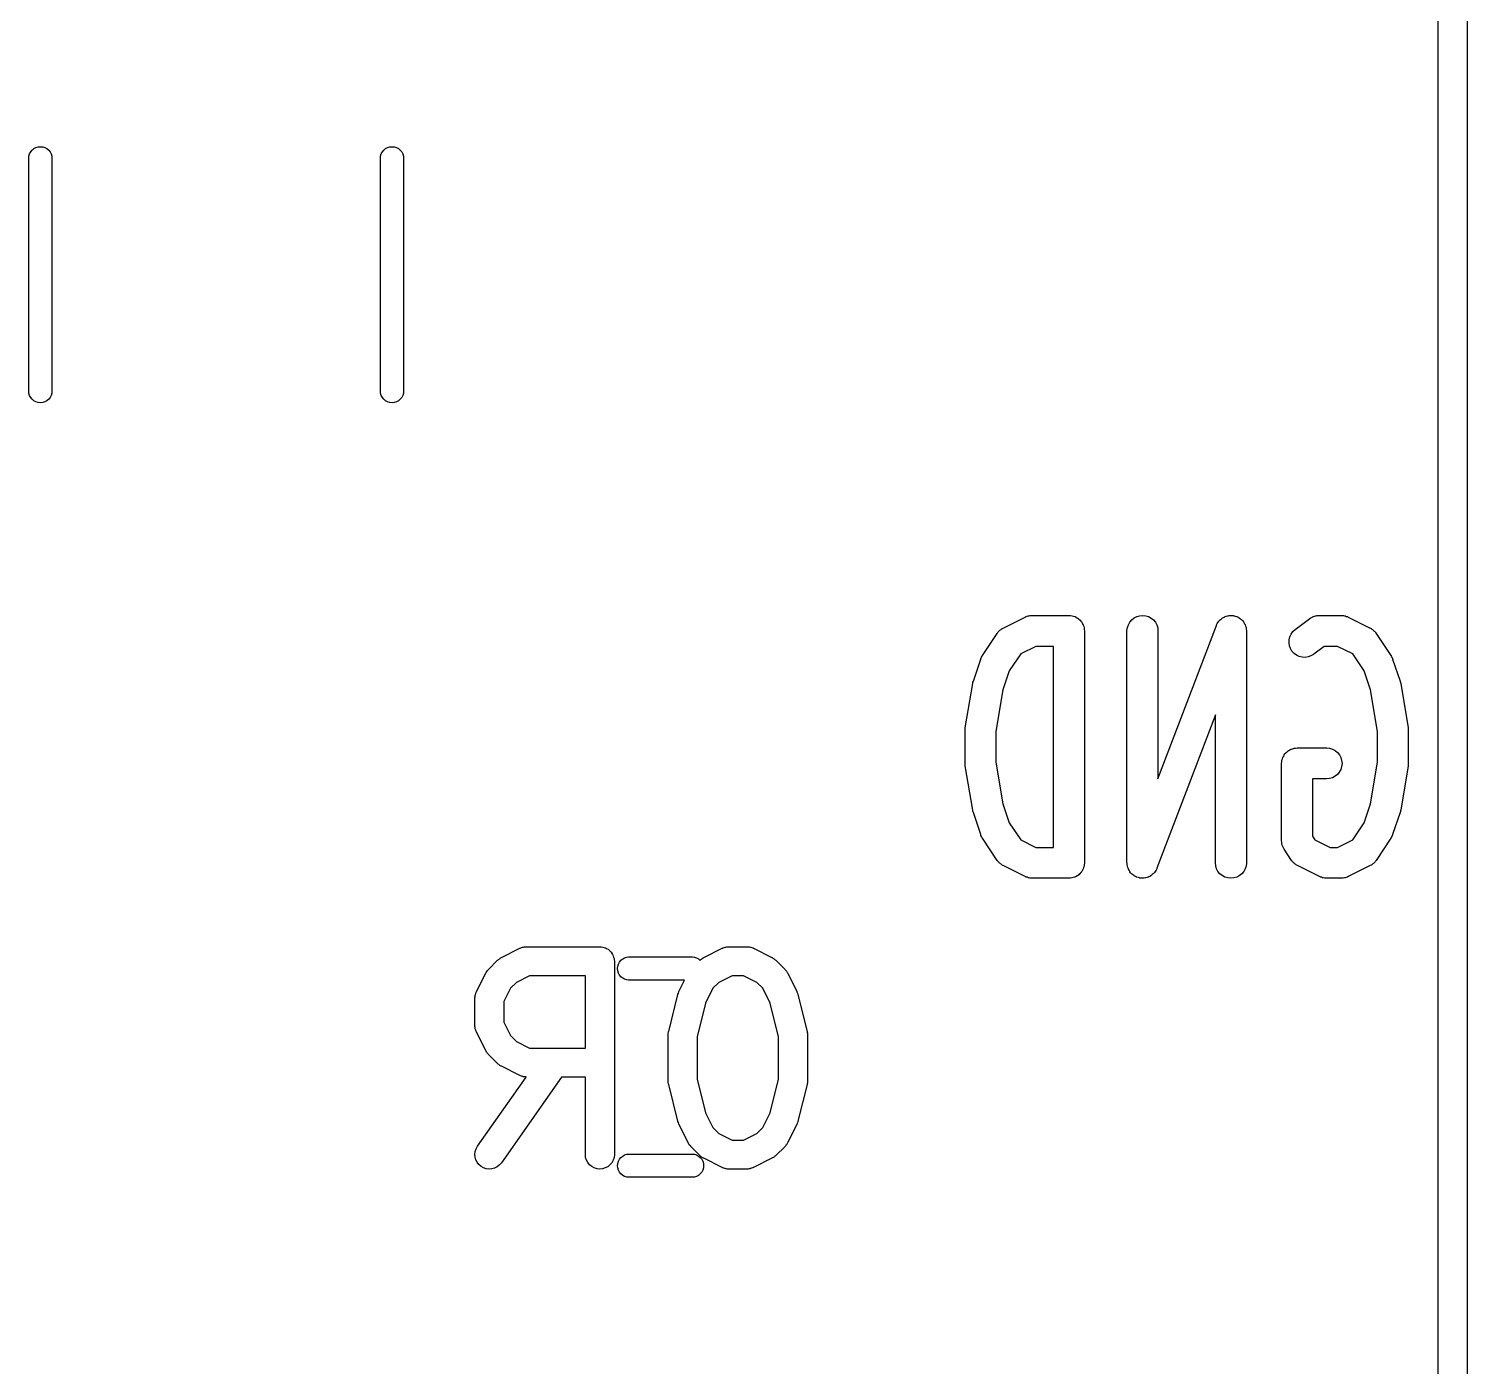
# Model space of a CAD drawing. Extents: x 69 to 230, y -100 to -50.
# Drawn here: x 223.03 to 230.47, y -80.75 to -73.83 of the extents above; entities that cross this region are included whole.
import ezdxf

# ---------------------------------------------------------------- set-up
doc = ezdxf.new("R2010")
doc.units = 0
doc.layers.add('BLACK', color=7, linetype='CONTINUOUS')

msp = doc.modelspace()

# ---------------------------------------------------------------- linework, layer by layer
at = {"layer": 'BLACK', "linetype": 'CONTINUOUS'}
for p, q in [((230.475, -56.7463), (230.475, -92.1537)), ((230.325, -92.1463), (230.325, -68.439)), ((223.047, -74.4553), (223.057, -74.4478)), ((223.057, -74.4478), (223.067, -74.4422)), ((223.067, -74.4422), (223.078, -74.4388)), ((223.078, -74.4388), (223.09, -74.4376)), ((223.09, -74.4376), (223.102, -74.4388)), ((223.102, -74.4388), (223.113, -74.4422)), ((223.113, -74.4422), (223.123, -74.4478)), ((223.123, -74.4478), (223.133, -74.4553)), ((224.867, -74.4553), (224.877, -74.4478)), ((224.877, -74.4478), (224.887, -74.4422)), ((224.887, -74.4422), (224.898, -74.4388)), ((224.898, -74.4388), (224.91, -74.4376)), ((224.91, -74.4376), (224.922, -74.4388)), ((224.922, -74.4388), (224.933, -74.4422)), ((224.933, -74.4422), (224.943, -74.4478)), ((224.943, -74.4478), (224.953, -74.4553)), ((223.03, -74.495), (223.031, -74.4862)), ((223.03, -75.705), (223.03, -74.495)), ((223.031, -74.4862), (223.034, -74.4749)), ((223.034, -74.4749), (223.04, -74.4644)), ((223.04, -74.4644), (223.047, -74.4553)), ((223.133, -74.4553), (223.14, -74.4644)), ((223.14, -74.4644), (223.146, -74.4749)), ((223.146, -74.4749), (223.149, -74.4862)), ((223.149, -74.4862), (223.15, -74.495)), ((223.15, -74.495), (223.15, -75.705)), ((224.85, -74.495), (224.851, -74.4862)), ((224.85, -75.705), (224.85, -74.495)), ((224.851, -74.4862), (224.854, -74.4749)), ((224.854, -74.4749), (224.86, -74.4644)), ((224.86, -74.4644), (224.867, -74.4553)), ((224.953, -74.4553), (224.96, -74.4644)), ((224.96, -74.4644), (224.966, -74.4749)), ((224.966, -74.4749), (224.969, -74.4862)), ((224.969, -74.4862), (224.97, -74.495)), ((224.97, -74.495), (224.97, -75.705)), ((223.031, -75.7138), (223.03, -75.705)), ((223.034, -75.7251), (223.031, -75.7138)), ((223.149, -75.7138), (223.146, -75.7251)), ((223.15, -75.705), (223.149, -75.7138)), ((224.851, -75.7138), (224.85, -75.705)), ((224.854, -75.7251), (224.851, -75.7138)), ((224.969, -75.7138), (224.966, -75.7251)), ((224.97, -75.705), (224.969, -75.7138)), ((223.04, -75.7356), (223.034, -75.7251)), ((223.047, -75.7447), (223.04, -75.7356)), ((223.057, -75.7522), (223.047, -75.7447)), ((223.067, -75.7578), (223.057, -75.7522)), ((223.078, -75.7612), (223.067, -75.7578)), ((223.09, -75.7624), (223.078, -75.7612)), ((223.102, -75.7612), (223.09, -75.7624)), ((223.113, -75.7578), (223.102, -75.7612)), ((223.123, -75.7522), (223.113, -75.7578)), ((223.133, -75.7447), (223.123, -75.7522)), ((223.14, -75.7356), (223.133, -75.7447)), ((223.146, -75.7251), (223.14, -75.7356)), ((224.86, -75.7356), (224.854, -75.7251)), ((224.867, -75.7447), (224.86, -75.7356)), ((224.877, -75.7522), (224.867, -75.7447)), ((224.887, -75.7578), (224.877, -75.7522)), ((224.898, -75.7612), (224.887, -75.7578)), ((224.91, -75.7624), (224.898, -75.7612)), ((224.922, -75.7612), (224.91, -75.7624)), ((224.933, -75.7578), (224.922, -75.7612)), ((224.943, -75.7522), (224.933, -75.7578)), ((224.953, -75.7447), (224.943, -75.7522)), ((224.96, -75.7356), (224.953, -75.7447)), ((224.966, -75.7251), (224.96, -75.7356)), ((228.073, -76.9284), (228.187, -76.8713)), ((228.187, -76.8713), (228.188, -76.8708)), ((228.188, -76.8708), (228.19, -76.87)), ((228.19, -76.87), (228.193, -76.8689)), ((228.193, -76.8689), (228.198, -76.8673)), ((228.198, -76.8673), (228.203, -76.8654)), ((228.203, -76.8654), (228.205, -76.8651)), ((228.205, -76.8651), (228.208, -76.8644)), ((228.208, -76.8644), (228.213, -76.8638)), ((228.213, -76.8638), (228.218, -76.863)), ((228.218, -76.863), (228.221, -76.8631)), ((228.221, -76.8631), (228.223, -76.8629)), ((228.223, -76.8629), (228.414, -76.8629)), ((228.414, -76.8629), (228.414, -76.8629)), ((228.414, -76.8629), (228.414, -76.8629)), ((228.414, -76.8629), (228.415, -76.8629)), ((228.414, -76.8629), (228.414, -76.8629)), ((228.415, -76.8629), (228.422, -76.8637)), ((228.422, -76.8637), (228.43, -76.8645)), ((228.43, -76.8645), (228.43, -76.8646)), ((228.43, -76.8646), (228.43, -76.8646)), ((228.43, -76.8646), (228.437, -76.8669)), ((228.437, -76.8669), (228.445, -76.8691)), ((228.445, -76.8691), (228.445, -76.8692)), ((228.445, -76.8692), (228.445, -76.8693)), ((228.445, -76.8693), (228.452, -76.873)), ((228.452, -76.873), (228.458, -76.8765)), ((228.458, -76.8765), (228.458, -76.8767)), ((228.458, -76.8767), (228.459, -76.8768)), ((228.459, -76.8768), (228.464, -76.8817)), ((228.464, -76.8817), (228.47, -76.8865)), ((228.47, -76.8865), (228.47, -76.8867)), ((228.47, -76.8867), (228.471, -76.8869)), ((228.471, -76.8869), (228.475, -76.8927)), ((228.475, -76.8927), (228.48, -76.8986)), ((228.48, -76.8986), (228.48, -76.8988)), ((228.48, -76.8988), (228.48, -76.8991)), ((228.48, -76.8991), (228.484, -76.9057)), ((228.484, -76.9057), (228.487, -76.9124)), ((228.721, -76.9113), (228.728, -76.8977)), ((228.728, -76.8977), (228.739, -76.8857)), ((228.739, -76.8857), (228.751, -76.8759)), ((228.751, -76.8759), (228.765, -76.8687)), ((228.765, -76.8687), (228.779, -76.8643)), ((228.779, -76.8643), (228.795, -76.8629)), ((228.795, -76.8629), (228.811, -76.8645)), ((228.811, -76.8645), (228.825, -76.8691)), ((228.825, -76.8691), (228.839, -76.8765)), ((228.839, -76.8765), (228.851, -76.8865)), ((228.851, -76.8865), (228.861, -76.8986)), ((228.861, -76.8986), (228.868, -76.9124)), ((229.178, -76.9113), (229.181, -76.9054)), ((229.181, -76.9054), (229.184, -76.8995)), ((229.184, -76.8995), (229.185, -76.8986)), ((229.185, -76.8986), (229.186, -76.8977)), ((229.186, -76.8977), (229.19, -76.8925)), ((229.19, -76.8925), (229.194, -76.8872)), ((229.194, -76.8872), (229.195, -76.8865)), ((229.195, -76.8865), (229.196, -76.8857)), ((229.196, -76.8857), (229.201, -76.8815)), ((229.201, -76.8815), (229.206, -76.8771)), ((229.206, -76.8771), (229.207, -76.8766)), ((229.207, -76.8766), (229.208, -76.8759)), ((229.208, -76.8759), (229.214, -76.8728)), ((229.214, -76.8728), (229.22, -76.8695)), ((229.22, -76.8695), (229.221, -76.8692)), ((229.221, -76.8692), (229.222, -76.8687)), ((229.222, -76.8687), (229.228, -76.8668)), ((229.228, -76.8668), (229.235, -76.8647)), ((229.235, -76.8647), (229.236, -76.8646)), ((229.236, -76.8646), (229.237, -76.8643)), ((229.237, -76.8643), (229.243, -76.8637)), ((229.243, -76.8637), (229.25, -76.8629)), ((229.25, -76.8629), (229.251, -76.863)), ((229.251, -76.863), (229.252, -76.8629)), ((229.252, -76.8629), (229.259, -76.8636)), ((229.259, -76.8636), (229.266, -76.8641)), ((229.266, -76.8641), (229.267, -76.8644)), ((229.267, -76.8644), (229.268, -76.8645)), ((229.268, -76.8645), (229.274, -76.8665)), ((229.274, -76.8665), (229.281, -76.8683)), ((229.281, -76.8683), (229.282, -76.8688)), ((229.282, -76.8688), (229.283, -76.8691)), ((229.283, -76.8691), (229.289, -76.8723)), ((229.289, -76.8723), (229.295, -76.8754)), ((229.295, -76.8754), (229.295, -76.876)), ((229.295, -76.876), (229.296, -76.8765)), ((229.296, -76.8765), (229.302, -76.8808)), ((229.302, -76.8808), (229.307, -76.885)), ((229.307, -76.885), (229.308, -76.8858)), ((229.308, -76.8858), (229.308, -76.8865)), ((229.308, -76.8865), (229.313, -76.8917)), ((229.313, -76.8917), (229.317, -76.8968)), ((229.317, -76.8968), (229.318, -76.8977)), ((229.318, -76.8977), (229.318, -76.8986)), ((229.318, -76.8986), (229.321, -76.9045)), ((229.321, -76.9045), (229.325, -76.9104)), ((229.585, -76.936), (229.661, -76.8789)), ((229.661, -76.8789), (229.662, -76.8782)), ((229.662, -76.8782), (229.663, -76.8773)), ((229.663, -76.8773), (229.664, -76.8762)), ((229.664, -76.8762), (229.67, -76.8734)), ((229.67, -76.8734), (229.675, -76.8703)), ((229.675, -76.8703), (229.677, -76.8697)), ((229.677, -76.8697), (229.678, -76.8689)), ((229.678, -76.8689), (229.684, -76.8671)), ((229.684, -76.8671), (229.69, -76.8651)), ((229.69, -76.8651), (229.692, -76.8649)), ((229.692, -76.8649), (229.693, -76.8644)), ((229.693, -76.8644), (229.699, -76.8638)), ((229.699, -76.8638), (229.705, -76.8629)), ((229.705, -76.8629), (229.707, -76.863)), ((229.707, -76.863), (229.709, -76.8629)), ((229.709, -76.8629), (229.823, -76.8629)), ((229.823, -76.8629), (229.824, -76.8629)), ((229.824, -76.8629), (229.827, -76.8631)), ((229.827, -76.8631), (229.829, -76.8631)), ((229.829, -76.8631), (229.834, -76.864)), ((229.834, -76.864), (229.84, -76.8646)), ((229.84, -76.8646), (229.842, -76.8653)), ((229.842, -76.8653), (229.844, -76.8657)), ((229.844, -76.8657), (229.849, -76.8677)), ((229.849, -76.8677), (229.855, -76.8693)), ((229.855, -76.8693), (229.857, -76.8705)), ((229.857, -76.8705), (229.859, -76.8713)), ((229.859, -76.8713), (229.973, -76.9284)), ((227.966, -77.0699), (228.042, -76.9556)), ((228.042, -76.9556), (228.043, -76.9547)), ((228.043, -76.9547), (228.046, -76.9512)), ((228.046, -76.9512), (228.048, -76.9475)), ((228.048, -76.9475), (228.051, -76.9452)), ((228.051, -76.9452), (228.053, -76.9428)), ((228.053, -76.9428), (228.056, -76.9399)), ((228.056, -76.9399), (228.06, -76.9368)), ((228.06, -76.9368), (228.063, -76.935)), ((228.063, -76.935), (228.065, -76.933)), ((228.065, -76.933), (228.069, -76.9309)), ((228.069, -76.9309), (228.073, -76.9284)), ((228.487, -76.9124), (228.488, -76.9126)), ((228.488, -76.9126), (228.488, -76.9129)), ((228.488, -76.9129), (228.49, -76.9201)), ((228.49, -76.9201), (228.492, -76.9273)), ((228.492, -76.9273), (228.492, -76.9276)), ((228.492, -76.9276), (228.492, -76.9279)), ((228.492, -76.9279), (228.493, -76.9354)), ((228.493, -76.9354), (228.494, -76.9429)), ((228.494, -76.9429), (228.494, -78.1429)), ((228.714, -76.9417), (228.716, -76.9262)), ((228.714, -76.9429), (228.714, -76.9417)), ((228.714, -78.1429), (228.714, -76.9429)), ((228.716, -76.9262), (228.721, -76.9113)), ((228.868, -76.9124), (228.873, -76.9273)), ((228.873, -76.9273), (228.874, -76.9429)), ((228.874, -77.7081), (229.177, -76.9144)), ((228.874, -76.9429), (228.874, -77.7081)), ((229.177, -76.9133), (229.178, -76.9124)), ((229.177, -76.9144), (229.177, -76.9133)), ((229.178, -76.9124), (229.178, -76.9113)), ((229.325, -76.9104), (229.325, -76.9114)), ((229.325, -76.9114), (229.326, -76.9124)), ((229.326, -76.9124), (229.328, -76.9188)), ((229.328, -76.9188), (229.33, -76.9252)), ((229.33, -76.9252), (229.33, -76.9263)), ((229.33, -76.9263), (229.33, -76.9273)), ((229.33, -76.9273), (229.331, -76.934)), ((229.331, -76.934), (229.332, -76.9407)), ((229.332, -76.9407), (229.332, -76.9418)), ((229.332, -76.9418), (229.332, -76.9429)), ((229.332, -76.9429), (229.332, -78.1429)), ((229.553, -76.9884), (229.557, -76.9733)), ((229.557, -76.9733), (229.564, -76.9591)), ((229.564, -76.9591), (229.573, -76.9465)), ((229.573, -76.9465), (229.585, -76.936)), ((229.973, -76.9284), (229.974, -76.929)), ((229.974, -76.929), (229.978, -76.9314)), ((229.978, -76.9314), (229.982, -76.9336)), ((229.982, -76.9336), (229.984, -76.9357)), ((229.984, -76.9357), (229.987, -76.9374)), ((229.987, -76.9374), (229.99, -76.9406)), ((229.99, -76.9406), (229.994, -76.9435)), ((229.994, -76.9435), (229.996, -76.9461)), ((229.996, -76.9461), (229.998, -76.9483)), ((229.998, -76.9483), (230.001, -76.9521)), ((230.001, -76.9521), (230.004, -76.9556)), ((230.004, -76.9556), (230.08, -77.0699)), ((228.242, -77.0229), (228.164, -77.0621)), ((228.334, -77.0229), (228.242, -77.0229)), ((228.334, -78.0629), (228.334, -77.0229)), ((229.553, -77.004), (229.553, -76.9884)), ((229.555, -77.0194), (229.553, -77.004)), ((229.56, -77.0342), (229.555, -77.0194)), ((229.568, -77.0476), (229.56, -77.0342)), ((229.579, -77.0591), (229.568, -77.0476)), ((229.735, -77.0229), (229.681, -77.064)), ((229.804, -77.0229), (229.735, -77.0229)), ((229.883, -77.0621), (229.804, -77.0229)), ((227.919, -77.2033), (227.957, -77.089)), ((227.957, -77.0879), (227.958, -77.0859)), ((227.957, -77.089), (227.957, -77.0879)), ((227.958, -77.0859), (227.959, -77.0837)), ((227.959, -77.0837), (227.961, -77.0788)), ((227.961, -77.0788), (227.964, -77.0738)), ((227.964, -77.0738), (227.965, -77.0719)), ((227.965, -77.0719), (227.966, -77.0699)), ((228.164, -77.0621), (228.105, -77.1497)), ((229.591, -77.0685), (229.579, -77.0591)), ((229.605, -77.0752), (229.591, -77.0685)), ((229.62, -77.0791), (229.605, -77.0752)), ((229.636, -77.0799), (229.62, -77.0791)), ((229.651, -77.0777), (229.636, -77.0799)), ((229.666, -77.0726), (229.651, -77.0777)), ((229.68, -77.0647), (229.666, -77.0726)), ((229.681, -77.064), (229.68, -77.0647)), ((229.941, -77.1497), (229.883, -77.0621)), ((230.08, -77.0699), (230.081, -77.0708)), ((230.081, -77.0708), (230.082, -77.0729)), ((230.082, -77.0729), (230.083, -77.0747)), ((230.083, -77.0747), (230.085, -77.0798)), ((230.085, -77.0798), (230.088, -77.0847)), ((230.088, -77.0847), (230.088, -77.0869)), ((230.088, -77.0869), (230.089, -77.089)), ((230.089, -77.089), (230.128, -77.2033)), ((227.917, -77.2088), (227.919, -77.2033)), ((228.105, -77.1497), (228.072, -77.2479)), ((229.974, -77.2479), (229.941, -77.1497)), ((230.128, -77.2033), (230.128, -77.2043)), ((230.128, -77.2043), (230.129, -77.2099)), ((227.877, -77.444), (227.916, -77.2154)), ((227.916, -77.2143), (227.917, -77.2088)), ((227.916, -77.2154), (227.916, -77.2143)), ((228.072, -77.2479), (228.036, -77.4638)), ((230.01, -77.4638), (229.974, -77.2479)), ((230.129, -77.2099), (230.131, -77.2154)), ((230.131, -77.2154), (230.169, -77.444)), ((229.172, -77.3776), (228.869, -78.1713)), ((229.172, -78.1429), (229.172, -77.3776)), ((227.876, -77.456), (227.877, -77.45)), ((227.876, -77.4571), (227.876, -77.456)), ((227.876, -77.6286), (227.876, -77.4571)), ((227.877, -77.45), (227.877, -77.444)), ((228.036, -77.4638), (228.036, -77.622)), ((230.01, -77.622), (230.01, -77.4638)), ((230.169, -77.444), (230.169, -77.4451)), ((230.169, -77.4451), (230.169, -77.4511)), ((230.169, -77.4511), (230.17, -77.4571)), ((230.17, -77.4571), (230.17, -77.6286)), ((229.533, -77.5776), (229.538, -77.5718)), ((229.538, -77.5716), (229.539, -77.5714)), ((229.538, -77.5718), (229.538, -77.5716)), ((229.539, -77.5714), (229.544, -77.5667)), ((229.544, -77.5667), (229.55, -77.5619)), ((229.55, -77.5618), (229.551, -77.5616)), ((229.55, -77.5619), (229.55, -77.5618)), ((229.551, -77.5616), (229.557, -77.5582)), ((229.557, -77.5582), (229.564, -77.5546)), ((229.564, -77.5545), (229.565, -77.5544)), ((229.564, -77.5546), (229.564, -77.5545)), ((229.565, -77.5544), (229.572, -77.5523)), ((229.572, -77.5523), (229.579, -77.5501)), ((229.579, -77.55), (229.587, -77.5493)), ((229.579, -77.5501), (229.579, -77.55)), ((229.579, -77.5501), (229.579, -77.5501)), ((229.587, -77.5493), (229.594, -77.5486)), ((229.594, -77.5486), (229.747, -77.5486)), ((229.747, -77.5486), (229.748, -77.5486)), ((229.748, -77.5486), (229.763, -77.5503)), ((229.763, -77.5503), (229.778, -77.555)), ((229.778, -77.555), (229.792, -77.5626)), ((229.792, -77.5626), (229.804, -77.5726)), ((229.804, -77.5726), (229.814, -77.5848)), ((227.877, -77.6346), (227.876, -77.6286)), ((227.877, -77.6406), (227.877, -77.6346)), ((227.877, -77.6417), (227.877, -77.6406)), ((227.916, -77.8703), (227.877, -77.6417)), ((228.036, -77.622), (228.072, -77.8378)), ((229.514, -77.6275), (229.515, -77.62)), ((229.514, -77.628), (229.514, -77.6275)), ((229.514, -77.6286), (229.514, -77.628)), ((229.514, -77.628), (229.514, -77.628)), ((229.514, -77.628), (229.514, -77.628)), ((229.514, -78.0286), (229.514, -77.6286)), ((229.515, -77.62), (229.516, -77.6125)), ((229.516, -77.6119), (229.519, -77.6047)), ((229.516, -77.6122), (229.516, -77.6119)), ((229.516, -77.6125), (229.516, -77.6122)), ((229.519, -77.6047), (229.521, -77.5976)), ((229.521, -77.5971), (229.525, -77.5905)), ((229.521, -77.5973), (229.521, -77.5971)), ((229.521, -77.5976), (229.521, -77.5973)), ((229.525, -77.5905), (229.528, -77.5838)), ((229.528, -77.5834), (229.533, -77.5776)), ((229.528, -77.5836), (229.528, -77.5834)), ((229.528, -77.5838), (229.528, -77.5836)), ((229.814, -77.5848), (229.821, -77.5986)), ((229.821, -77.5986), (229.825, -77.6136)), ((229.825, -77.6447), (229.821, -77.6596)), ((229.825, -77.6136), (229.827, -77.6291)), ((229.827, -77.6291), (229.825, -77.6447)), ((229.974, -77.8378), (230.01, -77.622)), ((230.169, -77.6417), (230.131, -77.8703)), ((230.17, -77.6297), (230.169, -77.6357)), ((230.169, -77.6357), (230.169, -77.6417)), ((230.17, -77.6286), (230.17, -77.6297)), ((229.747, -77.7086), (229.674, -77.7086)), ((229.674, -77.7086), (229.674, -78.0043)), ((229.762, -77.707), (229.747, -77.7086)), ((229.777, -77.7025), (229.762, -77.707)), ((229.791, -77.6952), (229.777, -77.7025)), ((229.803, -77.6853), (229.791, -77.6952)), ((229.813, -77.6733), (229.803, -77.6853)), ((229.821, -77.6596), (229.813, -77.6733)), ((227.917, -77.8758), (227.916, -77.8703)), ((228.072, -77.8378), (228.105, -77.936)), ((229.941, -77.936), (229.974, -77.8378)), ((230.13, -77.8714), (230.129, -77.8769)), ((230.131, -77.8703), (230.13, -77.8714)), ((227.918, -77.8814), (227.917, -77.8758)), ((227.919, -77.8824), (227.918, -77.8814)), ((227.957, -77.9967), (227.919, -77.8824)), ((228.105, -77.936), (228.164, -78.0237)), ((229.883, -78.0237), (229.941, -77.936)), ((230.128, -77.8824), (230.089, -77.9967)), ((230.129, -77.8769), (230.128, -77.8824)), ((227.958, -77.9988), (227.957, -77.9967)), ((227.958, -78.001), (227.958, -77.9988)), ((227.961, -78.0059), (227.958, -78.001)), ((227.963, -78.011), (227.961, -78.0059)), ((227.964, -78.0128), (227.963, -78.011)), ((227.965, -78.0149), (227.964, -78.0128)), ((227.966, -78.0158), (227.965, -78.0149)), ((228.042, -78.1301), (227.966, -78.0158)), ((229.674, -78.0043), (229.687, -78.0237)), ((230.08, -78.0158), (230.004, -78.1301)), ((230.081, -78.0138), (230.08, -78.0158)), ((230.082, -78.012), (230.081, -78.0138)), ((230.085, -78.0069), (230.082, -78.012)), ((230.087, -78.002), (230.085, -78.0069)), ((230.088, -77.9999), (230.087, -78.002)), ((230.089, -77.9978), (230.088, -77.9999)), ((230.089, -77.9967), (230.089, -77.9978)), ((228.164, -78.0237), (228.242, -78.0629)), ((228.242, -78.0629), (228.334, -78.0629)), ((229.515, -78.0358), (229.514, -78.0286)), ((229.516, -78.0431), (229.515, -78.0358)), ((229.516, -78.0436), (229.516, -78.0431)), ((229.516, -78.0441), (229.516, -78.0436)), ((229.518, -78.0511), (229.516, -78.0441)), ((229.52, -78.0581), (229.518, -78.0511)), ((229.52, -78.0586), (229.52, -78.0581)), ((229.521, -78.0591), (229.52, -78.0586)), ((229.524, -78.0655), (229.521, -78.0591)), ((229.527, -78.072), (229.524, -78.0655)), ((229.528, -78.0728), (229.527, -78.072)), ((229.528, -78.0729), (229.528, -78.0728)), ((229.528, -78.0728), (229.528, -78.0728)), ((229.528, -78.0728), (229.528, -78.0728)), ((229.566, -78.1301), (229.528, -78.0729)), ((229.687, -78.0237), (229.766, -78.0629)), ((229.766, -78.0629), (229.804, -78.0629)), ((229.804, -78.0629), (229.883, -78.0237)), ((228.045, -78.1336), (228.042, -78.1301)), ((228.048, -78.1374), (228.045, -78.1336)), ((228.05, -78.1397), (228.048, -78.1374)), ((228.052, -78.1422), (228.05, -78.1397)), ((228.056, -78.1451), (228.052, -78.1422)), ((228.059, -78.1483), (228.056, -78.1451)), ((228.062, -78.15), (228.059, -78.1483)), ((228.064, -78.1521), (228.062, -78.15)), ((228.068, -78.1543), (228.064, -78.1521)), ((228.072, -78.1568), (228.068, -78.1543)), ((228.073, -78.1573), (228.072, -78.1568)), ((228.187, -78.2144), (228.073, -78.1573)), ((228.489, -78.1667), (228.487, -78.1739)), ((228.492, -78.1595), (228.489, -78.1667)), ((228.493, -78.1515), (228.492, -78.1589)), ((228.492, -78.1589), (228.492, -78.1592)), ((228.492, -78.1592), (228.492, -78.1595)), ((228.494, -78.144), (228.493, -78.1515)), ((228.494, -78.1429), (228.494, -78.1434)), ((228.494, -78.1434), (228.494, -78.1434)), ((228.494, -78.1434), (228.494, -78.1434)), ((228.494, -78.1434), (228.494, -78.144)), ((228.715, -78.1439), (228.714, -78.1429)), ((228.715, -78.145), (228.715, -78.1439)), ((228.715, -78.1517), (228.715, -78.145)), ((228.716, -78.1584), (228.715, -78.1517)), ((228.716, -78.1594), (228.716, -78.1584)), ((228.716, -78.1605), (228.716, -78.1594)), ((228.719, -78.1669), (228.716, -78.1605)), ((228.721, -78.1733), (228.719, -78.1669)), ((228.869, -78.1724), (228.868, -78.1733)), ((228.869, -78.1713), (228.869, -78.1724)), ((229.173, -78.1584), (229.172, -78.1429)), ((229.178, -78.1733), (229.173, -78.1584)), ((229.33, -78.1595), (229.325, -78.1744)), ((229.332, -78.144), (229.33, -78.1595)), ((229.332, -78.1429), (229.332, -78.144)), ((229.569, -78.1336), (229.566, -78.1301)), ((229.571, -78.1374), (229.569, -78.1336)), ((229.574, -78.1397), (229.571, -78.1374)), ((229.576, -78.1422), (229.574, -78.1397)), ((229.579, -78.1451), (229.576, -78.1422)), ((229.583, -78.1483), (229.579, -78.1451)), ((229.585, -78.15), (229.583, -78.1483)), ((229.588, -78.1521), (229.585, -78.15)), ((229.592, -78.1543), (229.588, -78.1521)), ((229.596, -78.1568), (229.592, -78.1543)), ((229.597, -78.1573), (229.596, -78.1568)), ((229.711, -78.2144), (229.597, -78.1573)), ((229.973, -78.1573), (229.859, -78.2144)), ((229.977, -78.1548), (229.973, -78.1573)), ((229.981, -78.1527), (229.977, -78.1548)), ((229.984, -78.1507), (229.981, -78.1527)), ((229.986, -78.149), (229.984, -78.1507)), ((229.99, -78.1458), (229.986, -78.149)), ((229.993, -78.143), (229.99, -78.1458)), ((229.995, -78.1405), (229.993, -78.143)), ((229.998, -78.1382), (229.995, -78.1405)), ((230, -78.1345), (229.998, -78.1382)), ((230.003, -78.131), (230, -78.1345)), ((230.004, -78.1301), (230.003, -78.131)), ((228.189, -78.2153), (228.187, -78.2144)), ((228.192, -78.2164), (228.189, -78.2153)), ((228.197, -78.218), (228.192, -78.2164)), ((228.202, -78.22), (228.197, -78.218)), ((228.204, -78.2204), (228.202, -78.22)), ((228.206, -78.2211), (228.204, -78.2204)), ((228.212, -78.2217), (228.206, -78.2211)), ((228.217, -78.2226), (228.212, -78.2217)), ((228.22, -78.2226), (228.217, -78.2226)), ((228.222, -78.2228), (228.22, -78.2226)), ((228.223, -78.2229), (228.222, -78.2228)), ((228.414, -78.2229), (228.223, -78.2229)), ((228.421, -78.2221), (228.414, -78.2229)), ((228.429, -78.2214), (228.421, -78.2221)), ((228.436, -78.2192), (228.429, -78.2213)), ((228.429, -78.2213), (228.429, -78.2214)), ((228.429, -78.2214), (228.429, -78.2214)), ((228.443, -78.217), (228.436, -78.2192)), ((228.444, -78.2169), (228.443, -78.217)), ((228.451, -78.2133), (228.444, -78.2168)), ((228.444, -78.2168), (228.444, -78.2169)), ((228.457, -78.2098), (228.451, -78.2133)), ((228.458, -78.2096), (228.457, -78.2098)), ((228.464, -78.2047), (228.458, -78.2095)), ((228.458, -78.2095), (228.458, -78.2096)), ((228.469, -78.2), (228.464, -78.2047)), ((228.47, -78.1998), (228.469, -78.2)), ((228.475, -78.1938), (228.47, -78.1996)), ((228.47, -78.1996), (228.47, -78.1998)), ((228.48, -78.1881), (228.475, -78.1938)), ((228.483, -78.181), (228.48, -78.1876)), ((228.48, -78.1876), (228.48, -78.1878)), ((228.48, -78.1878), (228.48, -78.1881)), ((228.487, -78.1744), (228.483, -78.181)), ((228.487, -78.1739), (228.487, -78.1741)), ((228.487, -78.1741), (228.487, -78.1744)), ((228.721, -78.1743), (228.721, -78.1733)), ((228.721, -78.1753), (228.721, -78.1743)), ((228.725, -78.1812), (228.721, -78.1753)), ((228.728, -78.1871), (228.725, -78.1812)), ((228.729, -78.188), (228.728, -78.1871)), ((228.729, -78.1889), (228.729, -78.188)), ((228.733, -78.194), (228.729, -78.1889)), ((228.738, -78.1992), (228.733, -78.194)), ((228.739, -78.1999), (228.738, -78.1992)), ((228.739, -78.2007), (228.739, -78.1999)), ((228.745, -78.2049), (228.739, -78.2007)), ((228.75, -78.2092), (228.745, -78.2049)), ((228.751, -78.2097), (228.75, -78.2092)), ((228.752, -78.2104), (228.751, -78.2097)), ((228.758, -78.2134), (228.752, -78.2104)), ((228.763, -78.2166), (228.758, -78.2134)), ((228.765, -78.2169), (228.763, -78.2166)), ((228.765, -78.2174), (228.765, -78.2169)), ((228.772, -78.2192), (228.765, -78.2174)), ((228.778, -78.2212), (228.772, -78.2192)), ((228.779, -78.2213), (228.778, -78.2212)), ((228.781, -78.2216), (228.779, -78.2213)), ((228.787, -78.2222), (228.781, -78.2216)), ((228.794, -78.2229), (228.787, -78.2222)), ((228.795, -78.2228), (228.794, -78.2229)), ((228.796, -78.2228), (228.795, -78.2228)), ((228.803, -78.222), (228.796, -78.2228)), ((228.809, -78.2214), (228.803, -78.222)), ((228.811, -78.2211), (228.809, -78.2214)), ((228.812, -78.221), (228.811, -78.2211)), ((228.818, -78.2189), (228.812, -78.221)), ((228.824, -78.217), (228.818, -78.2189)), ((228.825, -78.2165), (228.824, -78.217)), ((228.826, -78.2162), (228.825, -78.2165)), ((228.832, -78.2129), (228.826, -78.2162)), ((228.838, -78.2098), (228.832, -78.2129)), ((228.839, -78.2091), (228.838, -78.2098)), ((228.84, -78.2086), (228.839, -78.2091)), ((228.845, -78.2042), (228.84, -78.2086)), ((228.85, -78.2), (228.845, -78.2042)), ((228.851, -78.1992), (228.85, -78.2)), ((228.852, -78.1985), (228.851, -78.1992)), ((228.856, -78.1932), (228.852, -78.1985)), ((228.86, -78.1881), (228.856, -78.1932)), ((228.861, -78.1871), (228.86, -78.1881)), ((228.862, -78.1863), (228.861, -78.1871)), ((228.865, -78.1803), (228.862, -78.1863)), ((228.868, -78.1744), (228.865, -78.1803)), ((228.868, -78.1733), (228.868, -78.1744)), ((229.185, -78.1871), (229.178, -78.1733)), ((229.195, -78.1992), (229.185, -78.1871)), ((229.207, -78.2092), (229.195, -78.1992)), ((229.221, -78.2166), (229.207, -78.2092)), ((229.236, -78.2212), (229.221, -78.2166)), ((229.251, -78.2229), (229.236, -78.2212)), ((229.267, -78.2214), (229.251, -78.2229)), ((229.282, -78.217), (229.267, -78.2214)), ((229.295, -78.2098), (229.282, -78.217)), ((229.308, -78.2), (229.295, -78.2098)), ((229.318, -78.1881), (229.308, -78.2)), ((229.325, -78.1744), (229.318, -78.1881)), ((229.713, -78.2153), (229.711, -78.2144)), ((229.715, -78.2164), (229.713, -78.2153)), ((229.721, -78.218), (229.715, -78.2164)), ((229.726, -78.22), (229.721, -78.218)), ((229.728, -78.2204), (229.726, -78.22)), ((229.73, -78.2211), (229.728, -78.2204)), ((229.736, -78.2217), (229.73, -78.2211)), ((229.741, -78.2226), (229.736, -78.2217)), ((229.743, -78.2226), (229.741, -78.2226)), ((229.746, -78.2228), (229.743, -78.2226)), ((229.747, -78.2229), (229.746, -78.2228)), ((229.823, -78.2229), (229.747, -78.2229)), ((229.825, -78.2226), (229.823, -78.2229)), ((229.828, -78.2227), (229.825, -78.2226)), ((229.833, -78.2219), (229.828, -78.2227)), ((229.839, -78.2213), (229.833, -78.2219)), ((229.841, -78.2207), (229.839, -78.2213)), ((229.843, -78.2203), (229.841, -78.2207)), ((229.848, -78.2184), (229.843, -78.2203)), ((229.854, -78.2168), (229.848, -78.2184)), ((229.856, -78.2157), (229.854, -78.2168)), ((229.858, -78.2149), (229.856, -78.2157)), ((229.859, -78.2144), (229.858, -78.2149)), ((225.476, -78.6329), (225.571, -78.5853)), ((225.571, -78.5853), (225.572, -78.5848)), ((225.572, -78.5848), (225.574, -78.5841)), ((225.574, -78.5841), (225.576, -78.583)), ((225.576, -78.583), (225.581, -78.5816)), ((225.581, -78.5816), (225.586, -78.5798)), ((225.586, -78.5798), (225.588, -78.5794)), ((225.588, -78.5794), (225.59, -78.5788)), ((225.59, -78.5788), (225.595, -78.5783)), ((225.595, -78.5783), (225.6, -78.5775)), ((225.6, -78.5775), (225.603, -78.5776)), ((225.603, -78.5776), (225.605, -78.5774)), ((225.605, -78.5774), (225.986, -78.5774)), ((225.986, -78.5774), (225.986, -78.5774)), ((225.986, -78.5774), (225.986, -78.5774)), ((225.986, -78.5774), (225.987, -78.5774)), ((225.986, -78.5774), (225.986, -78.5774)), ((225.987, -78.5774), (225.994, -78.5782)), ((225.994, -78.5782), (226.001, -78.5789)), ((226.001, -78.5789), (226.001, -78.579)), ((226.001, -78.579), (226.001, -78.579)), ((226.001, -78.579), (226.008, -78.5811)), ((226.008, -78.5811), (226.015, -78.5832)), ((226.015, -78.5832), (226.015, -78.5834)), ((226.015, -78.5834), (226.015, -78.5834)), ((226.015, -78.5834), (226.021, -78.5869)), ((226.021, -78.5869), (226.028, -78.5902)), ((226.028, -78.5902), (226.028, -78.5904)), ((226.028, -78.5904), (226.028, -78.5905)), ((226.028, -78.5905), (226.034, -78.595)), ((226.034, -78.595), (226.039, -78.5995)), ((226.039, -78.5995), (226.039, -78.5997)), ((226.039, -78.5997), (226.039, -78.5999)), ((226.039, -78.5999), (226.044, -78.6054)), ((226.044, -78.6054), (226.048, -78.6109)), ((226.048, -78.6109), (226.048, -78.6111)), ((226.048, -78.6111), (226.048, -78.6113)), ((226.048, -78.6113), (226.052, -78.6176)), ((226.052, -78.6176), (226.055, -78.6238)), ((226.524, -78.6329), (226.619, -78.5853)), ((226.619, -78.5853), (226.62, -78.5848)), ((226.62, -78.5848), (226.622, -78.5841)), ((226.622, -78.5841), (226.624, -78.583)), ((226.624, -78.583), (226.629, -78.5816)), ((226.629, -78.5816), (226.634, -78.5798)), ((226.634, -78.5798), (226.636, -78.5794)), ((226.636, -78.5794), (226.638, -78.5788)), ((226.638, -78.5788), (226.643, -78.5783)), ((226.643, -78.5783), (226.648, -78.5775)), ((226.648, -78.5775), (226.65, -78.5776)), ((226.65, -78.5776), (226.652, -78.5774)), ((226.652, -78.5774), (226.748, -78.5774)), ((226.748, -78.5774), (226.749, -78.5774)), ((226.749, -78.5774), (226.751, -78.5776)), ((226.751, -78.5776), (226.753, -78.5776)), ((226.753, -78.5776), (226.758, -78.5784)), ((226.758, -78.5784), (226.763, -78.579)), ((226.763, -78.579), (226.765, -78.5797)), ((226.765, -78.5797), (226.767, -78.5801)), ((226.767, -78.5801), (226.772, -78.5819)), ((226.772, -78.5819), (226.777, -78.5834)), ((226.777, -78.5834), (226.779, -78.5845)), ((226.779, -78.5845), (226.781, -78.5853)), ((226.781, -78.5853), (226.876, -78.6329)), ((225.409, -78.6946), (225.456, -78.647)), ((225.456, -78.647), (225.457, -78.6462)), ((225.457, -78.6462), (225.461, -78.6436)), ((225.461, -78.6436), (225.464, -78.6407)), ((225.464, -78.6407), (225.466, -78.639)), ((225.466, -78.639), (225.469, -78.6371)), ((225.469, -78.6371), (225.472, -78.6352)), ((225.472, -78.6352), (225.476, -78.6329)), ((226.055, -78.6238), (226.055, -78.6241)), ((226.055, -78.6241), (226.055, -78.6243)), ((226.055, -78.6243), (226.057, -78.6311)), ((226.057, -78.6311), (226.059, -78.6378)), ((226.059, -78.6378), (226.059, -78.6381)), ((226.059, -78.6381), (226.059, -78.6383)), ((226.059, -78.6383), (226.06, -78.6453)), ((226.06, -78.6453), (226.061, -78.6524)), ((226.061, -78.6524), (226.061, -79.6524)), ((226.077, -78.69), (226.078, -78.6782)), ((226.078, -78.7018), (226.077, -78.69)), ((226.078, -78.6782), (226.082, -78.6669)), ((226.082, -78.6669), (226.087, -78.6565)), ((226.087, -78.6565), (226.095, -78.6474)), ((226.095, -78.6474), (226.104, -78.6399)), ((226.104, -78.6399), (226.114, -78.6343)), ((226.114, -78.6343), (226.125, -78.6309)), ((226.125, -78.6309), (226.134, -78.63)), ((226.134, -78.63), (226.466, -78.63)), ((226.466, -78.63), (226.475, -78.6309)), ((226.475, -78.6309), (226.486, -78.6343)), ((226.486, -78.6343), (226.496, -78.6399)), ((226.496, -78.6399), (226.504, -78.6466)), ((226.504, -78.6466), (226.505, -78.6462)), ((226.505, -78.6462), (226.508, -78.6436)), ((226.508, -78.6436), (226.511, -78.6407)), ((226.511, -78.6407), (226.514, -78.639)), ((226.514, -78.639), (226.516, -78.6371)), ((226.516, -78.6371), (226.52, -78.6352)), ((226.52, -78.6352), (226.524, -78.6329)), ((226.876, -78.6329), (226.877, -78.6334)), ((226.877, -78.6334), (226.881, -78.6357)), ((226.881, -78.6357), (226.885, -78.6377)), ((226.885, -78.6377), (226.887, -78.6397)), ((226.887, -78.6397), (226.89, -78.6414)), ((226.89, -78.6414), (226.893, -78.6443)), ((226.893, -78.6443), (226.896, -78.647)), ((226.896, -78.647), (226.944, -78.6946)), ((225.347, -78.8093), (225.395, -78.7141)), ((225.395, -78.7131), (225.398, -78.7096)), ((225.395, -78.7141), (225.395, -78.7131)), ((225.398, -78.7096), (225.4, -78.7059)), ((225.4, -78.7059), (225.402, -78.7035)), ((225.402, -78.7035), (225.403, -78.7009)), ((225.403, -78.7009), (225.406, -78.6978)), ((225.406, -78.6978), (225.409, -78.6946)), ((225.554, -78.7616), (225.524, -78.792)), ((225.622, -78.7274), (225.554, -78.7616)), ((225.911, -78.7274), (225.622, -78.7274)), ((225.911, -79.1012), (225.911, -78.7274)), ((226.082, -78.7131), (226.078, -78.7018)), ((226.087, -78.7235), (226.082, -78.7131)), ((226.095, -78.7326), (226.087, -78.7235)), ((226.104, -78.7401), (226.095, -78.7326)), ((226.114, -78.7457), (226.104, -78.7401)), ((226.125, -78.7491), (226.114, -78.7457)), ((226.134, -78.75), (226.125, -78.7491)), ((226.424, -78.75), (226.134, -78.75)), ((226.395, -78.8093), (226.424, -78.75)), ((226.602, -78.7616), (226.571, -78.792)), ((226.67, -78.7274), (226.602, -78.7616)), ((226.73, -78.7274), (226.67, -78.7274)), ((226.798, -78.7616), (226.73, -78.7274)), ((226.829, -78.792), (226.798, -78.7616)), ((226.944, -78.6946), (226.944, -78.6953)), ((226.944, -78.6953), (226.947, -78.6986)), ((226.947, -78.6986), (226.95, -78.7017)), ((226.95, -78.7017), (226.951, -78.7043)), ((226.951, -78.7043), (226.953, -78.7068)), ((226.953, -78.7068), (226.955, -78.7105)), ((226.955, -78.7105), (226.958, -78.7141)), ((226.958, -78.7141), (227.005, -78.8093)), ((225.339, -78.8374), (225.34, -78.8324)), ((225.34, -78.8396), (225.339, -78.8374)), ((225.339, -78.8418), (225.34, -78.8396)), ((225.339, -78.8429), (225.339, -78.8418)), ((225.34, -78.8324), (225.341, -78.8273)), ((225.341, -78.8273), (225.342, -78.8252)), ((225.342, -78.823), (225.344, -78.8182)), ((225.342, -78.8252), (225.342, -78.823)), ((225.344, -78.8182), (225.345, -78.8133)), ((225.345, -78.8133), (225.346, -78.8114)), ((225.346, -78.8114), (225.347, -78.8093)), ((225.524, -78.792), (225.489, -78.8606)), ((226.342, -79.0151), (226.389, -78.8247)), ((226.389, -78.8237), (226.39, -78.8233)), ((226.389, -78.8247), (226.389, -78.8237)), ((226.39, -78.823), (226.392, -78.8165)), ((226.39, -78.8233), (226.39, -78.823)), ((226.392, -78.8165), (226.395, -78.8099)), ((226.395, -78.8096), (226.395, -78.8093)), ((226.395, -78.8099), (226.395, -78.8096)), ((226.571, -78.792), (226.533, -78.869)), ((226.867, -78.869), (226.829, -78.792)), ((227.005, -78.8093), (227.006, -78.8103)), ((227.006, -78.8103), (227.006, -78.8106)), ((227.006, -78.8106), (227.006, -78.8109)), ((227.006, -78.8109), (227.008, -78.8175)), ((227.008, -78.8175), (227.011, -78.824)), ((227.011, -78.824), (227.011, -78.8243)), ((227.011, -78.8243), (227.011, -78.8247)), ((227.011, -78.8247), (227.058, -79.0151)), ((225.339, -78.9857), (225.339, -78.8429)), ((225.489, -78.8606), (225.489, -78.968)), ((226.533, -78.869), (226.489, -79.0426)), ((226.911, -79.0426), (226.867, -78.869)), ((225.339, -78.9879), (225.339, -78.9857)), ((225.339, -78.9901), (225.339, -78.9879)), ((225.34, -78.9952), (225.339, -78.9901)), ((225.489, -78.968), (225.524, -79.0365)), ((225.341, -79.0003), (225.34, -78.9952)), ((225.341, -79.0024), (225.341, -79.0003)), ((225.342, -79.0046), (225.341, -79.0024)), ((225.343, -79.0094), (225.342, -79.0046)), ((225.345, -79.0143), (225.343, -79.0094)), ((225.346, -79.0162), (225.345, -79.0143)), ((225.347, -79.0183), (225.346, -79.0162)), ((225.347, -79.0193), (225.347, -79.0183)), ((225.395, -79.1145), (225.347, -79.0193)), ((225.524, -79.0365), (225.554, -79.0669)), ((226.339, -79.0296), (226.34, -79.0237)), ((226.339, -79.031), (226.339, -79.0296)), ((226.339, -79.0323), (226.339, -79.031)), ((226.339, -79.0333), (226.339, -79.0323)), ((226.339, -79.2714), (226.339, -79.0333)), ((226.34, -79.0237), (226.341, -79.0177)), ((226.341, -79.0165), (226.342, -79.0151)), ((226.341, -79.0177), (226.341, -79.0165)), ((226.489, -79.0426), (226.489, -79.2622)), ((226.911, -79.2622), (226.911, -79.0426)), ((227.058, -79.0151), (227.059, -79.0162)), ((227.059, -79.0162), (227.059, -79.0175)), ((227.059, -79.0175), (227.059, -79.0188)), ((227.059, -79.0188), (227.06, -79.0247)), ((227.06, -79.0247), (227.061, -79.0307)), ((227.061, -79.0307), (227.061, -79.032)), ((227.061, -79.032), (227.061, -79.0333)), ((227.061, -79.0333), (227.061, -79.2714)), ((225.397, -79.1181), (225.395, -79.1145)), ((225.399, -79.1218), (225.397, -79.1181)), ((225.401, -79.1242), (225.399, -79.1218)), ((225.403, -79.1269), (225.401, -79.1242)), ((225.406, -79.1299), (225.403, -79.1269)), ((225.408, -79.1332), (225.406, -79.1299)), ((225.409, -79.134), (225.408, -79.1332)), ((225.456, -79.1816), (225.409, -79.134)), ((225.554, -79.0669), (225.622, -79.1012)), ((225.622, -79.1012), (225.911, -79.1012)), ((225.46, -79.1843), (225.456, -79.1816)), ((225.463, -79.1872), (225.46, -79.1843)), ((225.465, -79.1889), (225.463, -79.1872)), ((225.468, -79.1909), (225.465, -79.1889)), ((225.472, -79.1929), (225.468, -79.1909)), ((225.475, -79.1952), (225.472, -79.1929)), ((225.476, -79.1957), (225.475, -79.1952)), ((225.571, -79.2433), (225.476, -79.1957)), ((225.353, -79.6094), (225.604, -79.2512)), ((225.787, -79.2512), (225.476, -79.6954)), ((225.573, -79.2441), (225.571, -79.2433)), ((225.575, -79.2451), (225.573, -79.2441)), ((225.58, -79.2467), (225.575, -79.2451)), ((225.585, -79.2485), (225.58, -79.2467)), ((225.587, -79.2489), (225.585, -79.2485)), ((225.589, -79.2496), (225.587, -79.2489)), ((225.594, -79.2501), (225.589, -79.2496)), ((225.599, -79.251), (225.594, -79.2501)), ((225.602, -79.2509), (225.599, -79.251)), ((225.604, -79.2512), (225.602, -79.2509)), ((225.911, -79.2512), (225.787, -79.2512)), ((225.911, -79.6524), (225.911, -79.2512)), ((226.339, -79.2728), (226.339, -79.2714)), ((226.339, -79.2741), (226.339, -79.2728)), ((226.34, -79.28), (226.339, -79.2741)), ((226.341, -79.286), (226.34, -79.28)), ((226.341, -79.2873), (226.341, -79.286)), ((226.341, -79.2886), (226.341, -79.2873)), ((226.342, -79.2896), (226.341, -79.2886)), ((226.489, -79.2622), (226.533, -79.4357)), ((226.867, -79.4357), (226.911, -79.2622)), ((227.059, -79.2883), (227.058, -79.2896)), ((227.06, -79.2811), (227.059, -79.287)), ((227.059, -79.287), (227.059, -79.2883)), ((227.061, -79.2751), (227.06, -79.2811)), ((227.061, -79.2714), (227.061, -79.2725)), ((227.061, -79.2725), (227.061, -79.2738)), ((227.061, -79.2738), (227.061, -79.2751)), ((226.389, -79.4801), (226.342, -79.2896)), ((227.058, -79.2896), (227.011, -79.4801)), ((226.533, -79.4357), (226.571, -79.5127)), ((226.829, -79.5127), (226.867, -79.4357)), ((226.389, -79.4804), (226.389, -79.4801)), ((226.389, -79.4808), (226.389, -79.4804)), ((226.392, -79.4873), (226.389, -79.4808)), ((226.394, -79.4939), (226.392, -79.4873)), ((226.394, -79.4942), (226.394, -79.4939)), ((226.394, -79.4945), (226.394, -79.4942)), ((226.395, -79.4954), (226.394, -79.4945)), ((226.442, -79.5907), (226.395, -79.4954)), ((227.005, -79.4954), (226.958, -79.5907)), ((227.008, -79.4883), (227.005, -79.4948)), ((227.005, -79.4948), (227.005, -79.4951)), ((227.005, -79.4951), (227.005, -79.4954)), ((227.01, -79.4818), (227.008, -79.4883)), ((227.011, -79.4811), (227.01, -79.4814)), ((227.01, -79.4814), (227.01, -79.4818)), ((227.011, -79.4801), (227.011, -79.4811)), ((226.571, -79.5127), (226.602, -79.5431)), ((226.602, -79.5431), (226.67, -79.5774)), ((226.67, -79.5774), (226.73, -79.5774)), ((226.73, -79.5774), (226.798, -79.5431)), ((226.798, -79.5431), (226.829, -79.5127)), ((225.339, -79.6506), (225.341, -79.636)), ((225.34, -79.6652), (225.339, -79.6506)), ((225.341, -79.636), (225.346, -79.6221)), ((225.346, -79.6221), (225.353, -79.6094)), ((225.912, -79.6669), (225.911, -79.6524)), ((226.061, -79.6534), (226.059, -79.668)), ((226.061, -79.6524), (226.061, -79.6534)), ((226.095, -79.6674), (226.104, -79.6599)), ((226.104, -79.6599), (226.114, -79.6543)), ((226.114, -79.6543), (226.125, -79.6509)), ((226.125, -79.6509), (226.134, -79.65)), ((226.134, -79.65), (226.466, -79.65)), ((226.445, -79.5943), (226.442, -79.5907)), ((226.447, -79.598), (226.445, -79.5943)), ((226.449, -79.6004), (226.447, -79.598)), ((226.45, -79.6031), (226.449, -79.6004)), ((226.453, -79.6061), (226.45, -79.6031)), ((226.456, -79.6094), (226.453, -79.6061)), ((226.456, -79.6102), (226.456, -79.6094)), ((226.504, -79.6578), (226.456, -79.6102)), ((226.466, -79.65), (226.475, -79.6509)), ((226.475, -79.6509), (226.486, -79.6543)), ((226.486, -79.6543), (226.496, -79.6599)), ((226.496, -79.6599), (226.505, -79.6674)), ((226.507, -79.6605), (226.504, -79.6578)), ((226.51, -79.6634), (226.507, -79.6605)), ((226.892, -79.6612), (226.889, -79.6641)), ((226.895, -79.6585), (226.892, -79.6612)), ((226.896, -79.6578), (226.895, -79.6585)), ((226.944, -79.6102), (226.896, -79.6578)), ((226.946, -79.6069), (226.944, -79.6102)), ((226.949, -79.6039), (226.946, -79.6069)), ((226.951, -79.6013), (226.949, -79.6039)), ((226.953, -79.5989), (226.951, -79.6013)), ((226.955, -79.5952), (226.953, -79.5989)), ((226.957, -79.5916), (226.955, -79.5952)), ((226.958, -79.5907), (226.957, -79.5916)), ((225.344, -79.6793), (225.34, -79.6652)), ((225.351, -79.6924), (225.344, -79.6793)), ((225.36, -79.7039), (225.351, -79.6924)), ((225.371, -79.7135), (225.36, -79.7039)), ((225.384, -79.7208), (225.371, -79.7135)), ((225.397, -79.7255), (225.384, -79.7208)), ((225.412, -79.7273), (225.397, -79.7255)), ((225.427, -79.7264), (225.412, -79.7273)), ((225.441, -79.7226), (225.427, -79.7264)), ((225.454, -79.7161), (225.441, -79.7226)), ((225.465, -79.7072), (225.454, -79.7161)), ((225.475, -79.6962), (225.465, -79.7072)), ((225.476, -79.6954), (225.475, -79.6962)), ((225.916, -79.681), (225.912, -79.6669)), ((225.923, -79.6939), (225.916, -79.681)), ((225.932, -79.7052), (225.923, -79.6939)), ((225.944, -79.7146), (225.932, -79.7052)), ((225.957, -79.7215), (225.944, -79.7146)), ((225.971, -79.7258), (225.957, -79.7215)), ((225.985, -79.7274), (225.971, -79.7258)), ((226, -79.7261), (225.985, -79.7274)), ((226.014, -79.7219), (226, -79.7261)), ((226.027, -79.7151), (226.014, -79.7219)), ((226.038, -79.706), (226.027, -79.7151)), ((226.048, -79.6948), (226.038, -79.706)), ((226.055, -79.6819), (226.048, -79.6948)), ((226.059, -79.668), (226.055, -79.6819)), ((226.077, -79.71), (226.078, -79.6982)), ((226.078, -79.7218), (226.077, -79.71)), ((226.078, -79.6982), (226.082, -79.6869)), ((226.082, -79.7331), (226.078, -79.7218)), ((226.082, -79.6869), (226.087, -79.6765)), ((226.087, -79.7435), (226.082, -79.7331)), ((226.087, -79.6765), (226.095, -79.6674)), ((226.505, -79.6674), (226.513, -79.6765)), ((226.513, -79.6651), (226.51, -79.6634)), ((226.515, -79.6671), (226.513, -79.6651)), ((226.513, -79.6765), (226.518, -79.6869)), ((226.518, -79.7331), (226.513, -79.7435)), ((226.519, -79.6691), (226.515, -79.6671)), ((226.518, -79.6869), (226.522, -79.6982)), ((226.522, -79.7218), (226.518, -79.7331)), ((226.523, -79.6714), (226.519, -79.6691)), ((226.522, -79.6982), (226.523, -79.71)), ((226.523, -79.71), (226.522, -79.7218)), ((226.524, -79.6718), (226.523, -79.6714)), ((226.619, -79.7195), (226.524, -79.6718)), ((226.621, -79.7203), (226.619, -79.7195)), ((226.623, -79.7213), (226.621, -79.7203)), ((226.628, -79.7229), (226.623, -79.7213)), ((226.633, -79.7247), (226.628, -79.7229)), ((226.635, -79.7251), (226.633, -79.7247)), ((226.637, -79.7257), (226.635, -79.7251)), ((226.642, -79.7263), (226.637, -79.7257)), ((226.647, -79.7272), (226.642, -79.7263)), ((226.649, -79.7271), (226.647, -79.7272)), ((226.651, -79.7274), (226.649, -79.7271)), ((226.652, -79.7274), (226.651, -79.7274)), ((226.748, -79.7274), (226.652, -79.7274)), ((226.75, -79.7272), (226.748, -79.7274)), ((226.752, -79.7273), (226.75, -79.7272)), ((226.757, -79.7265), (226.752, -79.7273)), ((226.762, -79.726), (226.757, -79.7265)), ((226.764, -79.7253), (226.762, -79.726)), ((226.766, -79.725), (226.764, -79.7253)), ((226.771, -79.7232), (226.766, -79.725)), ((226.776, -79.7217), (226.771, -79.7232)), ((226.778, -79.7207), (226.776, -79.7217)), ((226.78, -79.7199), (226.778, -79.7207)), ((226.781, -79.7195), (226.78, -79.7199)), ((226.876, -79.6718), (226.781, -79.7195)), ((226.88, -79.6696), (226.876, -79.6718)), ((226.884, -79.6677), (226.88, -79.6696)), ((226.886, -79.6657), (226.884, -79.6677)), ((226.889, -79.6641), (226.886, -79.6657)), ((226.095, -79.7526), (226.087, -79.7435)), ((226.104, -79.7601), (226.095, -79.7526)), ((226.114, -79.7657), (226.104, -79.7601)), ((226.125, -79.7691), (226.114, -79.7657)), ((226.134, -79.77), (226.125, -79.7691)), ((226.466, -79.77), (226.134, -79.77)), ((226.475, -79.7691), (226.466, -79.77)), ((226.486, -79.7657), (226.475, -79.7691)), ((226.496, -79.7601), (226.486, -79.7657)), ((226.505, -79.7526), (226.496, -79.7601)), ((226.513, -79.7435), (226.505, -79.7526))]:
    msp.add_line(p, q, dxfattribs=at)

doc.saveas('drawing.dxf')
